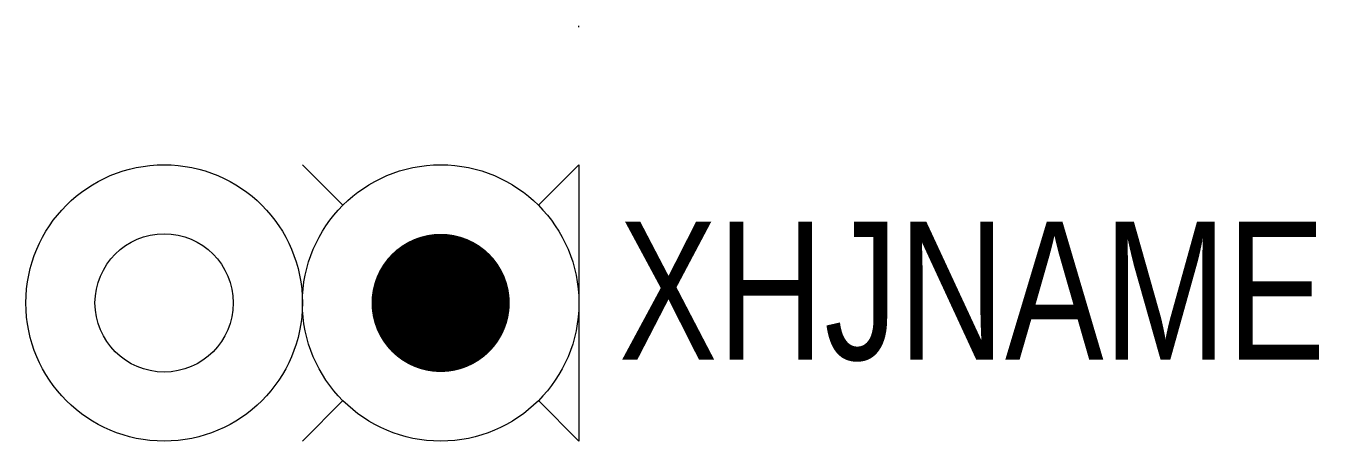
# Model space of a CAD drawing. Header units: inches. Extents: x -8 to 10.7, y -6 to 0.
import ezdxf

# ---------------------------------------------------------------- set-up
doc = ezdxf.new("R2010")
doc.units = ezdxf.units.IN
doc.header["$MEASUREMENT"] = 0

msp = doc.modelspace()

# ---------------------------------------------------------------- linework, layer by layer
for p, q in [((0, -0.01), (0, 0.01)), ((0, -2), (0, -6))]:
    msp.add_line(p, q)
at = {"color": 5}
for p, q in [((-4, -2), (-3.414, -2.586)), ((-0.586, -2.586), (0, -2)), ((-4, -6), (-3.414, -5.414)), ((-0.586, -5.414), (0, -6))]:
    msp.add_line(p, q, dxfattribs=at)
at = {"color": 5, "const_width": 1}
msp.add_lwpolyline([(-1.5, -4, 1), (-2.5, -4, 1)], format="xyb", close=True, dxfattribs=at)
for radius in [2, 1]:
    msp.add_circle((-6, -4), radius)
at = {"color": 5}
msp.add_circle((-2, -4), 2, dxfattribs=at)

# ---------------------------------------------------------------- texts
at = {"width": 0.8}
msp.add_attdef('XHJNAME', (0.576, -4.823), 'D2', height=2, dxfattribs=at)

doc.saveas('drawing.dxf')
